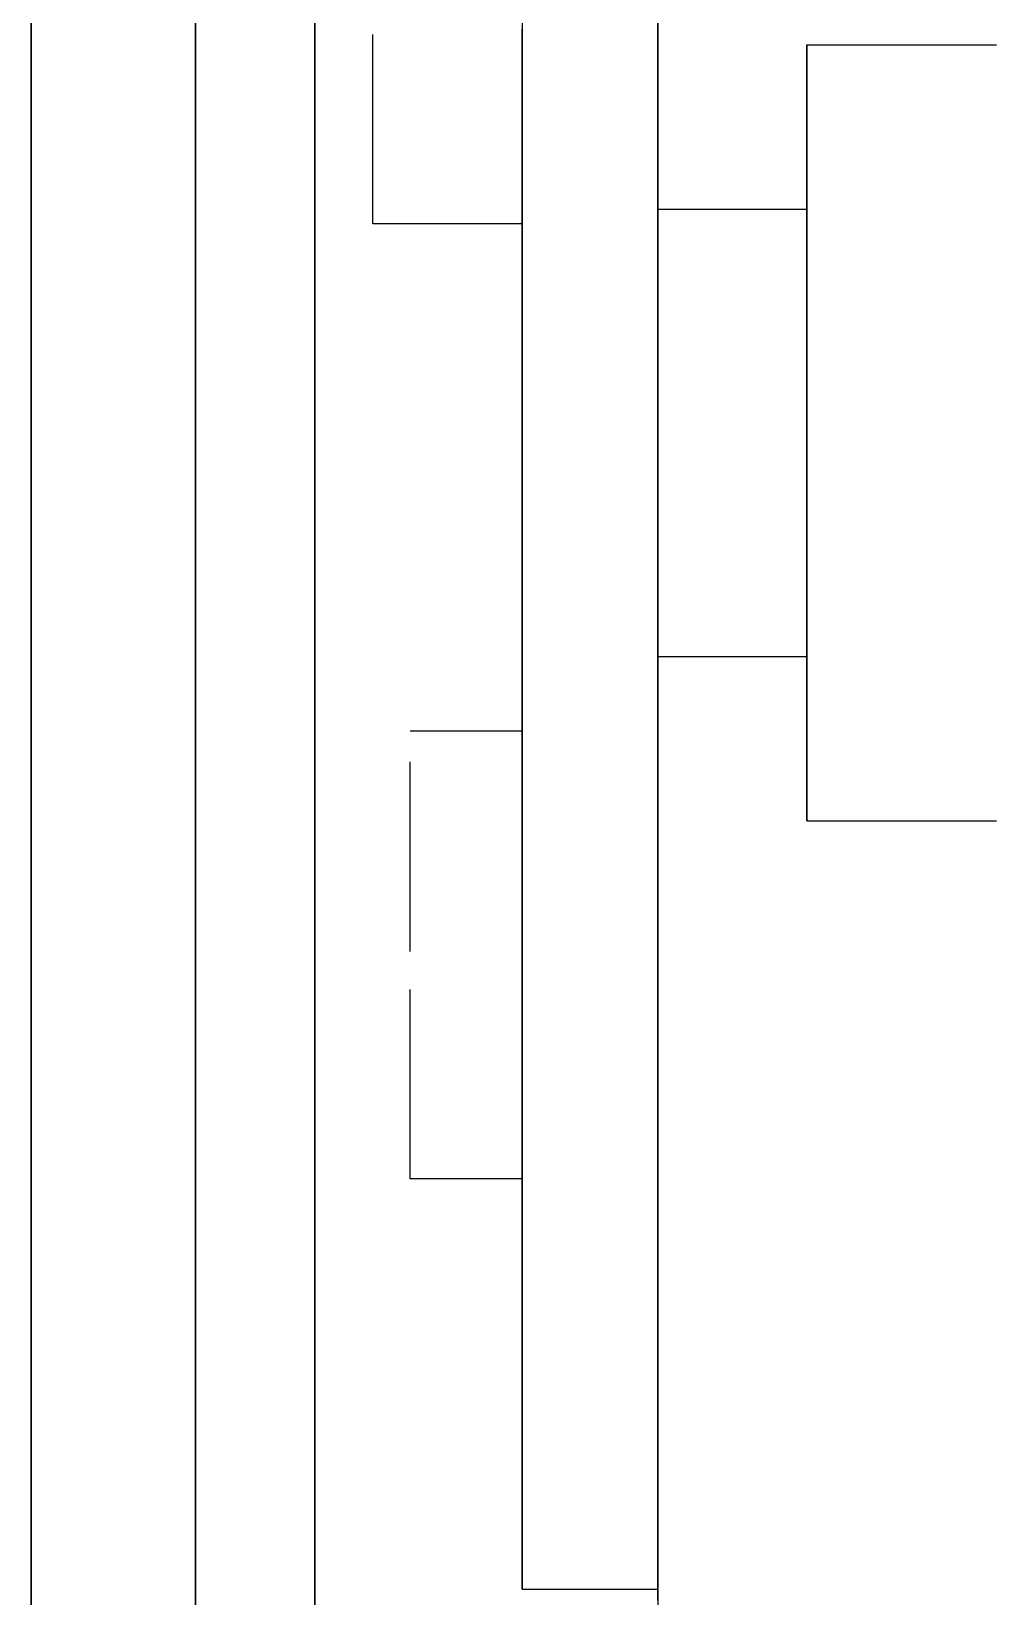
# Model space of a CAD drawing. Header units: millimetres. Extents: x -13 to 272, y -50 to 160.
# Drawn here: x 83.88 to 90.33, y 8.59 to 19.09 of the extents above; entities that cross this region are included whole.
import ezdxf

# ---------------------------------------------------------------- set-up
doc = ezdxf.new("R2010")
doc.units = ezdxf.units.MM
doc.linetypes.add('DASHED', pattern=[1.524, 1.27, -0.254])
doc.layers.add('HIDDEN', color=8, linetype='DASHED')
doc.layers.add('VISIBLE', color=7, linetype='CONTINUOUS')

msp = doc.modelspace()

# ---------------------------------------------------------------- linework, layer by layer
at = {"layer": 'HIDDEN'}
for points in [[(86.165, 17.795), (86.165, 21.395)], [(86.165, 17.795), (86.165, 21.395)], [(87.165, 17.795), (87.165, 21.395)], [(87.165, 17.795), (87.165, 21.395)], [(83.875, 19.40643), (83.875, 19.05214), (83.875, 18.69786), (83.875, 18.34357), (83.875, 17.98929), (83.875, 17.635), (83.875, 17.28071), (83.875, 16.92643), (83.875, 16.57214), (83.875, 16.21786), (83.875, 15.86357), (83.875, 15.50929), (83.875, 15.155), (83.875, 14.80071), (83.875, 14.44643), (83.875, 14.09214), (83.875, 13.73786), (83.875, 13.38357), (83.875, 13.02929), (83.875, 12.675), (83.875, 12.32071), (83.875, 11.96643), (83.875, 11.61214), (83.875, 11.25786), (83.875, 10.90357), (83.875, 10.54929), (83.875, 10.195), (83.875, 9.84071), (83.875, 9.48643), (83.875, 9.13214), (83.875, 8.77786), (83.875, 8.42357)], [(83.875, 19.27502), (83.875, 18.9899), (83.875, 18.70479), (83.875, 18.41968), (83.875, 18.13457), (83.875, 17.84946), (83.875, 17.56435), (83.875, 17.27924), (83.875, 16.99412), (83.875, 16.70901), (83.875, 16.4239), (83.875, 16.13879), (83.875, 15.85368), (83.875, 15.56857), (83.875, 15.28346), (83.875, 14.99834), (83.875, 14.71323), (83.875, 14.42812), (83.875, 14.14301), (83.875, 13.8579), (83.875, 13.57279), (83.875, 13.28768), (83.875, 13.00256), (83.875, 12.71745), (83.875, 12.43234), (83.875, 12.14723), (83.875, 11.86212), (83.875, 11.57701), (83.875, 11.29189), (83.875, 11.00678), (83.875, 10.72167), (83.875, 10.43656), (83.875, 10.15145), (83.875, 9.86634), (83.875, 9.58123), (83.875, 9.29611), (83.875, 9.011), (83.875, 8.72589), (83.875, 8.44078)], [(83.875, 8.44078), (83.875, 8.72589), (83.875, 9.011), (83.875, 9.29611), (83.875, 9.58123), (83.875, 9.86634), (83.875, 10.15145), (83.875, 10.43656), (83.875, 10.72167), (83.875, 11.00678), (83.875, 11.29189), (83.875, 11.57701), (83.875, 11.86212), (83.875, 12.14723), (83.875, 12.43234), (83.875, 12.71745), (83.875, 13.00256), (83.875, 13.28768), (83.875, 13.57279), (83.875, 13.8579), (83.875, 14.14301), (83.875, 14.42812), (83.875, 14.71323), (83.875, 14.99834), (83.875, 15.28346), (83.875, 15.56857), (83.875, 15.85368), (83.875, 16.13879), (83.875, 16.4239), (83.875, 16.70901), (83.875, 16.99412), (83.875, 17.27924), (83.875, 17.56435), (83.875, 17.84946), (83.875, 18.13457), (83.875, 18.41968), (83.875, 18.70479), (83.875, 18.9899), (83.875, 19.27502)], [(84.975, 19.28848), (84.975, 19.00063), (84.975, 18.71277), (84.975, 18.42492), (84.975, 18.13706), (84.975, 17.84921), (84.975, 17.56135), (84.975, 17.2735), (84.975, 16.98564), (84.975, 16.69779), (84.975, 16.40993), (84.975, 16.12208), (84.975, 15.83422), (84.975, 15.54636), (84.975, 15.25851), (84.975, 14.97065), (84.975, 14.6828), (84.975, 14.39494), (84.975, 14.10709), (84.975, 13.81923), (84.975, 13.53138), (84.975, 13.24352), (84.975, 12.95567), (84.975, 12.66781), (84.975, 12.37996), (84.975, 12.0921), (84.975, 11.80425), (84.975, 11.51639), (84.975, 11.22854), (84.975, 10.94068), (84.975, 10.65283), (84.975, 10.36497), (84.975, 10.07712), (84.975, 9.78926), (84.975, 9.50141), (84.975, 9.21355), (84.975, 8.9257), (84.975, 8.63784), (84.975, 8.34999)], [(84.975, 8.34999), (84.975, 8.63784), (84.975, 8.9257), (84.975, 9.21355), (84.975, 9.50141), (84.975, 9.78926), (84.975, 10.07712), (84.975, 10.36497), (84.975, 10.65283), (84.975, 10.94068), (84.975, 11.22854), (84.975, 11.51639), (84.975, 11.80425), (84.975, 12.0921), (84.975, 12.37996), (84.975, 12.66781), (84.975, 12.95567), (84.975, 13.24352), (84.975, 13.53138), (84.975, 13.81923), (84.975, 14.10709), (84.975, 14.39494), (84.975, 14.6828), (84.975, 14.97065), (84.975, 15.25851), (84.975, 15.54636), (84.975, 15.83422), (84.975, 16.12208), (84.975, 16.40993), (84.975, 16.69779), (84.975, 16.98564), (84.975, 17.2735), (84.975, 17.56135), (84.975, 17.84921), (84.975, 18.13706), (84.975, 18.42492), (84.975, 18.71277), (84.975, 19.00063), (84.975, 19.28848)], [(84.975, 19.27502), (84.975, 18.9899), (84.975, 18.70479), (84.975, 18.41968), (84.975, 18.13457), (84.975, 17.84946), (84.975, 17.56435), (84.975, 17.27924), (84.975, 16.99412), (84.975, 16.70901), (84.975, 16.4239), (84.975, 16.13879), (84.975, 15.85368), (84.975, 15.56857), (84.975, 15.28346), (84.975, 14.99834), (84.975, 14.71323), (84.975, 14.42812), (84.975, 14.14301), (84.975, 13.8579), (84.975, 13.57279), (84.975, 13.28768), (84.975, 13.00256), (84.975, 12.71745), (84.975, 12.43234), (84.975, 12.14723), (84.975, 11.86212), (84.975, 11.57701), (84.975, 11.29189), (84.975, 11.00678), (84.975, 10.72167), (84.975, 10.43656), (84.975, 10.15145), (84.975, 9.86634), (84.975, 9.58123), (84.975, 9.29611), (84.975, 9.011), (84.975, 8.72589), (84.975, 8.44078)], [(84.975, 8.44078), (84.975, 8.72589), (84.975, 9.011), (84.975, 9.29611), (84.975, 9.58123), (84.975, 9.86634), (84.975, 10.15145), (84.975, 10.43656), (84.975, 10.72167), (84.975, 11.00678), (84.975, 11.29189), (84.975, 11.57701), (84.975, 11.86212), (84.975, 12.14723), (84.975, 12.43234), (84.975, 12.71745), (84.975, 13.00256), (84.975, 13.28768), (84.975, 13.57279), (84.975, 13.8579), (84.975, 14.14301), (84.975, 14.42812), (84.975, 14.71323), (84.975, 14.99834), (84.975, 15.28346), (84.975, 15.56857), (84.975, 15.85368), (84.975, 16.13879), (84.975, 16.4239), (84.975, 16.70901), (84.975, 16.99412), (84.975, 17.27924), (84.975, 17.56435), (84.975, 17.84946), (84.975, 18.13457), (84.975, 18.41968), (84.975, 18.70479), (84.975, 18.9899), (84.975, 19.27502)], [(85.775, 19.29738), (85.775, 19.045), (85.775, 18.79262), (85.775, 18.54024), (85.775, 18.28786), (85.775, 18.03548), (85.775, 17.7831), (85.775, 17.53071), (85.775, 17.27833), (85.775, 17.02595), (85.775, 16.77357), (85.775, 16.52119), (85.775, 16.26881), (85.775, 16.01643), (85.775, 15.76405), (85.775, 15.51167), (85.775, 15.25929), (85.775, 15.0069), (85.775, 14.75452), (85.775, 14.50214), (85.775, 14.24976), (85.775, 13.99738), (85.775, 13.745), (85.775, 13.49262), (85.775, 13.24024), (85.775, 12.98786), (85.775, 12.73548), (85.775, 12.4831), (85.775, 12.23071), (85.775, 11.97833), (85.775, 11.72595), (85.775, 11.47357), (85.775, 11.22119), (85.775, 10.96881), (85.775, 10.71643), (85.775, 10.46405), (85.775, 10.21167), (85.775, 9.95929), (85.775, 9.7069), (85.775, 9.45452), (85.775, 9.20214), (85.775, 8.94976), (85.775, 8.69738), (85.775, 8.445)], [(85.775, 19.28848), (85.775, 19.00063), (85.775, 18.71277), (85.775, 18.42492), (85.775, 18.13706), (85.775, 17.84921), (85.775, 17.56135), (85.775, 17.2735), (85.775, 16.98564), (85.775, 16.69779), (85.775, 16.40993), (85.775, 16.12208), (85.775, 15.83422), (85.775, 15.54636), (85.775, 15.25851), (85.775, 14.97065), (85.775, 14.6828), (85.775, 14.39494), (85.775, 14.10709), (85.775, 13.81923), (85.775, 13.53138), (85.775, 13.24352), (85.775, 12.95567), (85.775, 12.66781), (85.775, 12.37996), (85.775, 12.0921), (85.775, 11.80425), (85.775, 11.51639), (85.775, 11.22854), (85.775, 10.94068), (85.775, 10.65283), (85.775, 10.36497), (85.775, 10.07712), (85.775, 9.78926), (85.775, 9.50141), (85.775, 9.21355), (85.775, 8.9257), (85.775, 8.63784), (85.775, 8.34999)], [(85.775, 8.34999), (85.775, 8.63784), (85.775, 8.9257), (85.775, 9.21355), (85.775, 9.50141), (85.775, 9.78926), (85.775, 10.07712), (85.775, 10.36497), (85.775, 10.65283), (85.775, 10.94068), (85.775, 11.22854), (85.775, 11.51639), (85.775, 11.80425), (85.775, 12.0921), (85.775, 12.37996), (85.775, 12.66781), (85.775, 12.95567), (85.775, 13.24352), (85.775, 13.53138), (85.775, 13.81923), (85.775, 14.10709), (85.775, 14.39494), (85.775, 14.6828), (85.775, 14.97065), (85.775, 15.25851), (85.775, 15.54636), (85.775, 15.83422), (85.775, 16.12208), (85.775, 16.40993), (85.775, 16.69779), (85.775, 16.98564), (85.775, 17.2735), (85.775, 17.56135), (85.775, 17.84921), (85.775, 18.13706), (85.775, 18.42492), (85.775, 18.71277), (85.775, 19.00063), (85.775, 19.28848)], [(87.165, 19.22437), (87.165, 18.97833), (87.165, 18.7323), (87.165, 18.48627), (87.165, 18.24024), (87.165, 17.99421), (87.165, 17.74817), (87.165, 17.50214), (87.165, 17.25611), (87.165, 17.01008), (87.165, 16.76405), (87.165, 16.51802), (87.165, 16.27198), (87.165, 16.02595), (87.165, 15.77992), (87.165, 15.53389), (87.165, 15.28786), (87.165, 15.04183), (87.165, 14.79579), (87.165, 14.54976), (87.165, 14.30373), (87.165, 14.0577), (87.165, 13.81167), (87.165, 13.56563), (87.165, 13.3196), (87.165, 13.07357), (87.165, 12.82754), (87.165, 12.58151), (87.165, 12.33548), (87.165, 12.08944), (87.165, 11.84341), (87.165, 11.59738), (87.165, 11.35135), (87.165, 11.10532), (87.165, 10.85929), (87.165, 10.61325), (87.165, 10.36722), (87.165, 10.12119), (87.165, 9.87516), (87.165, 9.62913), (87.165, 9.3831), (87.165, 9.13706), (87.165, 8.89103), (87.165, 8.645)], [(88.075, 19.29738), (88.075, 19.045), (88.075, 18.79262), (88.075, 18.54024), (88.075, 18.28786), (88.075, 18.03548), (88.075, 17.7831), (88.075, 17.53071), (88.075, 17.27833), (88.075, 17.02595), (88.075, 16.77357), (88.075, 16.52119), (88.075, 16.26881), (88.075, 16.01643), (88.075, 15.76405), (88.075, 15.51167), (88.075, 15.25929), (88.075, 15.0069), (88.075, 14.75452), (88.075, 14.50214), (88.075, 14.24976), (88.075, 13.99738), (88.075, 13.745), (88.075, 13.49262), (88.075, 13.24024), (88.075, 12.98786), (88.075, 12.73548), (88.075, 12.4831), (88.075, 12.23071), (88.075, 11.97833), (88.075, 11.72595), (88.075, 11.47357), (88.075, 11.22119), (88.075, 10.96881), (88.075, 10.71643), (88.075, 10.46405), (88.075, 10.21167), (88.075, 9.95929), (88.075, 9.7069), (88.075, 9.45452), (88.075, 9.20214), (88.075, 8.94976), (88.075, 8.69738), (88.075, 8.445)], [(88.075, 19.22437), (88.075, 18.97833), (88.075, 18.7323), (88.075, 18.48627), (88.075, 18.24024), (88.075, 17.99421), (88.075, 17.74817), (88.075, 17.50214), (88.075, 17.25611), (88.075, 17.01008), (88.075, 16.76405), (88.075, 16.51802), (88.075, 16.27198), (88.075, 16.02595), (88.075, 15.77992), (88.075, 15.53389), (88.075, 15.28786), (88.075, 15.04183), (88.075, 14.79579), (88.075, 14.54976), (88.075, 14.30373), (88.075, 14.0577), (88.075, 13.81167), (88.075, 13.56563), (88.075, 13.3196), (88.075, 13.07357), (88.075, 12.82754), (88.075, 12.58151), (88.075, 12.33548), (88.075, 12.08944), (88.075, 11.84341), (88.075, 11.59738), (88.075, 11.35135), (88.075, 11.10532), (88.075, 10.85929), (88.075, 10.61325), (88.075, 10.36722), (88.075, 10.12119), (88.075, 9.87516), (88.075, 9.62913), (88.075, 9.3831), (88.075, 9.13706), (88.075, 8.89103), (88.075, 8.645)], [(83.875, 16.395), (83.875, 16.55627), (83.875, 16.71754), (83.875, 16.87881), (83.875, 17.04008), (83.875, 17.20135), (83.875, 17.36262), (83.875, 17.52389), (83.875, 17.68516), (83.875, 17.84643), (83.875, 18.0077), (83.875, 18.16897), (83.875, 18.33024), (83.875, 18.49151), (83.875, 18.65278), (83.875, 18.81405), (83.875, 18.97532), (83.875, 19.13659)], [(83.875, 19.13659), (83.875, 18.81405), (83.875, 18.49151), (83.875, 18.16897), (83.875, 17.84643), (83.875, 17.52389), (83.875, 17.20135), (83.875, 16.87881), (83.875, 16.55627), (83.875, 16.23373), (83.875, 15.91119), (83.875, 15.58865), (83.875, 15.26611), (83.875, 14.94357), (83.875, 14.62103), (83.875, 14.29849), (83.875, 13.97595), (83.875, 13.65341), (83.875, 13.33087), (83.875, 13.00833), (83.875, 12.68579), (83.875, 12.36325), (83.875, 12.04071), (83.875, 11.71817), (83.875, 11.39563), (83.875, 11.0731), (83.875, 10.75056), (83.875, 10.42802), (83.875, 10.10548), (83.875, 9.78294), (83.875, 9.4604), (83.875, 9.13786), (83.875, 8.81532), (83.875, 8.49278)], [(85.775, 16.395), (85.775, 16.52119), (85.775, 16.64738), (85.775, 16.77357), (85.775, 16.89976), (85.775, 17.02595), (85.775, 17.15214), (85.775, 17.27833), (85.775, 17.40452), (85.775, 17.53071), (85.775, 17.6569), (85.775, 17.7831), (85.775, 17.90929), (85.775, 18.03548), (85.775, 18.16167), (85.775, 18.28786), (85.775, 18.41405), (85.775, 18.54024), (85.775, 18.66643), (85.775, 18.79262), (85.775, 18.91881), (85.775, 19.045), (85.775, 19.17119)], [(85.775, 16.395), (85.775, 16.55627), (85.775, 16.71754), (85.775, 16.87881), (85.775, 17.04008), (85.775, 17.20135), (85.775, 17.36262), (85.775, 17.52389), (85.775, 17.68516), (85.775, 17.84643), (85.775, 18.0077), (85.775, 18.16897), (85.775, 18.33024), (85.775, 18.49151), (85.775, 18.65278), (85.775, 18.81405), (85.775, 18.97532), (85.775, 19.13659)], [(85.775, 19.13659), (85.775, 18.81405), (85.775, 18.49151), (85.775, 18.16897), (85.775, 17.84643), (85.775, 17.52389), (85.775, 17.20135), (85.775, 16.87881), (85.775, 16.55627), (85.775, 16.23373), (85.775, 15.91119), (85.775, 15.58865), (85.775, 15.26611), (85.775, 14.94357), (85.775, 14.62103), (85.775, 14.29849), (85.775, 13.97595), (85.775, 13.65341), (85.775, 13.33087), (85.775, 13.00833), (85.775, 12.68579), (85.775, 12.36325), (85.775, 12.04071), (85.775, 11.71817), (85.775, 11.39563), (85.775, 11.0731), (85.775, 10.75056), (85.775, 10.42802), (85.775, 10.10548), (85.775, 9.78294), (85.775, 9.4604), (85.775, 9.13786), (85.775, 8.81532), (85.775, 8.49278)], [(87.165, 16.395), (87.165, 16.51802), (87.165, 16.64103), (87.165, 16.76405), (87.165, 16.88706), (87.165, 17.01008), (87.165, 17.1331), (87.165, 17.25611), (87.165, 17.37913), (87.165, 17.50214), (87.165, 17.62516), (87.165, 17.74817), (87.165, 17.87119), (87.165, 17.99421), (87.165, 18.11722), (87.165, 18.24024), (87.165, 18.36325), (87.165, 18.48627), (87.165, 18.60929), (87.165, 18.7323), (87.165, 18.85532), (87.165, 18.97833), (87.165, 19.10135)], [(88.075, 16.395), (88.075, 16.52119), (88.075, 16.64738), (88.075, 16.77357), (88.075, 16.89976), (88.075, 17.02595), (88.075, 17.15214), (88.075, 17.27833), (88.075, 17.40452), (88.075, 17.53071), (88.075, 17.6569), (88.075, 17.7831), (88.075, 17.90929), (88.075, 18.03548), (88.075, 18.16167), (88.075, 18.28786), (88.075, 18.41405), (88.075, 18.54024), (88.075, 18.66643), (88.075, 18.79262), (88.075, 18.91881), (88.075, 19.045), (88.075, 19.17119)], [(88.075, 16.395), (88.075, 16.51802), (88.075, 16.64103), (88.075, 16.76405), (88.075, 16.88706), (88.075, 17.01008), (88.075, 17.1331), (88.075, 17.25611), (88.075, 17.37913), (88.075, 17.50214), (88.075, 17.62516), (88.075, 17.74817), (88.075, 17.87119), (88.075, 17.99421), (88.075, 18.11722), (88.075, 18.24024), (88.075, 18.36325), (88.075, 18.48627), (88.075, 18.60929), (88.075, 18.7323), (88.075, 18.85532), (88.075, 18.97833), (88.075, 19.10135)], [(89.075, 16.395), (89.075, 16.43627), (89.075, 16.47754), (89.075, 16.51881), (89.075, 16.56008), (89.075, 16.60135), (89.075, 16.64262), (89.075, 16.68389), (89.075, 16.72516), (89.075, 16.76643), (89.075, 16.8077), (89.075, 16.84897), (89.075, 16.89024), (89.075, 16.93151), (89.075, 16.97278), (89.075, 17.01405), (89.075, 17.05532), (89.075, 17.09659), (89.075, 17.13786), (89.075, 17.17913), (89.075, 17.2204), (89.075, 17.26167), (89.075, 17.30294), (89.075, 17.34421), (89.075, 17.38548), (89.075, 17.42675), (89.075, 17.46802), (89.075, 17.50929), (89.075, 17.55056), (89.075, 17.59183), (89.075, 17.6331), (89.075, 17.67437), (89.075, 17.71563), (89.075, 17.7569), (89.075, 17.79817), (89.075, 17.83944), (89.075, 17.88071), (89.075, 17.92198), (89.075, 17.96325), (89.075, 18.00452), (89.075, 18.04579), (89.075, 18.08706), (89.075, 18.12833), (89.075, 18.1696), (89.075, 18.21087), (89.075, 18.25214), (89.075, 18.29341), (89.075, 18.33468), (89.075, 18.37595), (89.075, 18.41722), (89.075, 18.45849), (89.075, 18.49976), (89.075, 18.54103), (89.075, 18.5823), (89.075, 18.62357), (89.075, 18.66484), (89.075, 18.70611), (89.075, 18.74738), (89.075, 18.78865), (89.075, 18.82992), (89.075, 18.87119), (89.075, 18.91246), (89.075, 18.95373), (89.075, 18.995)], [(89.075, 18.995), (89.075, 18.91246), (89.075, 18.82992), (89.075, 18.74738), (89.075, 18.66484), (89.075, 18.5823), (89.075, 18.49976), (89.075, 18.41722), (89.075, 18.33468), (89.075, 18.25214), (89.075, 18.1696), (89.075, 18.08706), (89.075, 18.00452), (89.075, 17.92198), (89.075, 17.83944), (89.075, 17.7569), (89.075, 17.67437), (89.075, 17.59183), (89.075, 17.50929), (89.075, 17.42675), (89.075, 17.34421), (89.075, 17.26167), (89.075, 17.17913), (89.075, 17.09659), (89.075, 17.01405), (89.075, 16.93151), (89.075, 16.84897), (89.075, 16.76643), (89.075, 16.68389), (89.075, 16.60135), (89.075, 16.51881), (89.075, 16.43627), (89.075, 16.35373), (89.075, 16.27119), (89.075, 16.18865), (89.075, 16.10611), (89.075, 16.02357), (89.075, 15.94103), (89.075, 15.85849), (89.075, 15.77595), (89.075, 15.69341), (89.075, 15.61087), (89.075, 15.52833), (89.075, 15.44579), (89.075, 15.36325), (89.075, 15.28071), (89.075, 15.19817), (89.075, 15.11563), (89.075, 15.0331), (89.075, 14.95056), (89.075, 14.86802), (89.075, 14.78548), (89.075, 14.70294), (89.075, 14.6204), (89.075, 14.53786), (89.075, 14.45532), (89.075, 14.37278), (89.075, 14.29024), (89.075, 14.2077), (89.075, 14.12516), (89.075, 14.04262), (89.075, 13.96008), (89.075, 13.87754), (89.075, 13.795)], [(89.075, 18.995), (95.075, 18.995)], [(88.075, 16.395), (88.075, 16.41881), (88.075, 16.44262), (88.075, 16.46643), (88.075, 16.49024), (88.075, 16.51405), (88.075, 16.53786), (88.075, 16.56167), (88.075, 16.58548), (88.075, 16.60929), (88.075, 16.6331), (88.075, 16.6569), (88.075, 16.68071), (88.075, 16.70452), (88.075, 16.72833), (88.075, 16.75214), (88.075, 16.77595), (88.075, 16.79976), (88.075, 16.82357), (88.075, 16.84738), (88.075, 16.87119), (88.075, 16.895), (88.075, 16.91881), (88.075, 16.94262), (88.075, 16.96643), (88.075, 16.99024), (88.075, 17.01405), (88.075, 17.03786), (88.075, 17.06167), (88.075, 17.08548), (88.075, 17.10929), (88.075, 17.1331), (88.075, 17.1569), (88.075, 17.18071), (88.075, 17.20452), (88.075, 17.22833), (88.075, 17.25214), (88.075, 17.27595), (88.075, 17.29976), (88.075, 17.32357), (88.075, 17.34738), (88.075, 17.37119), (88.075, 17.395), (88.075, 17.41881), (88.075, 17.44262), (88.075, 17.46643), (88.075, 17.49024), (88.075, 17.51405), (88.075, 17.53786), (88.075, 17.56167), (88.075, 17.58548), (88.075, 17.60929), (88.075, 17.6331), (88.075, 17.6569), (88.075, 17.68071), (88.075, 17.70452), (88.075, 17.72833), (88.075, 17.75214), (88.075, 17.77595), (88.075, 17.79976), (88.075, 17.82357), (88.075, 17.84738), (88.075, 17.87119), (88.075, 17.895)], [(88.075, 17.895), (88.075, 17.84738), (88.075, 17.79976), (88.075, 17.75214), (88.075, 17.70452), (88.075, 17.6569), (88.075, 17.60929), (88.075, 17.56167), (88.075, 17.51405), (88.075, 17.46643), (88.075, 17.41881), (88.075, 17.37119), (88.075, 17.32357), (88.075, 17.27595), (88.075, 17.22833), (88.075, 17.18071), (88.075, 17.1331), (88.075, 17.08548), (88.075, 17.03786), (88.075, 16.99024), (88.075, 16.94262), (88.075, 16.895), (88.075, 16.84738), (88.075, 16.79976), (88.075, 16.75214), (88.075, 16.70452), (88.075, 16.6569), (88.075, 16.60929), (88.075, 16.56167), (88.075, 16.51405), (88.075, 16.46643), (88.075, 16.41881), (88.075, 16.37119), (88.075, 16.32357), (88.075, 16.27595), (88.075, 16.22833), (88.075, 16.18071), (88.075, 16.1331), (88.075, 16.08548), (88.075, 16.03786), (88.075, 15.99024), (88.075, 15.94262), (88.075, 15.895), (88.075, 15.84738), (88.075, 15.79976), (88.075, 15.75214), (88.075, 15.70452), (88.075, 15.6569), (88.075, 15.60929), (88.075, 15.56167), (88.075, 15.51405), (88.075, 15.46643), (88.075, 15.41881), (88.075, 15.37119), (88.075, 15.32357), (88.075, 15.27595), (88.075, 15.22833), (88.075, 15.18071), (88.075, 15.1331), (88.075, 15.08548), (88.075, 15.03786), (88.075, 14.99024), (88.075, 14.94262), (88.075, 14.895)], [(88.075, 17.895), (89.075, 17.895)], [(89.075, 16.395), (89.075, 16.41881), (89.075, 16.44262), (89.075, 16.46643), (89.075, 16.49024), (89.075, 16.51405), (89.075, 16.53786), (89.075, 16.56167), (89.075, 16.58548), (89.075, 16.60929), (89.075, 16.6331), (89.075, 16.6569), (89.075, 16.68071), (89.075, 16.70452), (89.075, 16.72833), (89.075, 16.75214), (89.075, 16.77595), (89.075, 16.79976), (89.075, 16.82357), (89.075, 16.84738), (89.075, 16.87119), (89.075, 16.895), (89.075, 16.91881), (89.075, 16.94262), (89.075, 16.96643), (89.075, 16.99024), (89.075, 17.01405), (89.075, 17.03786), (89.075, 17.06167), (89.075, 17.08548), (89.075, 17.10929), (89.075, 17.1331), (89.075, 17.1569), (89.075, 17.18071), (89.075, 17.20452), (89.075, 17.22833), (89.075, 17.25214), (89.075, 17.27595), (89.075, 17.29976), (89.075, 17.32357), (89.075, 17.34738), (89.075, 17.37119), (89.075, 17.395), (89.075, 17.41881), (89.075, 17.44262), (89.075, 17.46643), (89.075, 17.49024), (89.075, 17.51405), (89.075, 17.53786), (89.075, 17.56167), (89.075, 17.58548), (89.075, 17.60929), (89.075, 17.6331), (89.075, 17.6569), (89.075, 17.68071), (89.075, 17.70452), (89.075, 17.72833), (89.075, 17.75214), (89.075, 17.77595), (89.075, 17.79976), (89.075, 17.82357), (89.075, 17.84738), (89.075, 17.87119), (89.075, 17.895)], [(89.075, 17.895), (89.075, 17.84738), (89.075, 17.79976), (89.075, 17.75214), (89.075, 17.70452), (89.075, 17.6569), (89.075, 17.60929), (89.075, 17.56167), (89.075, 17.51405), (89.075, 17.46643), (89.075, 17.41881), (89.075, 17.37119), (89.075, 17.32357), (89.075, 17.27595), (89.075, 17.22833), (89.075, 17.18071), (89.075, 17.1331), (89.075, 17.08548), (89.075, 17.03786), (89.075, 16.99024), (89.075, 16.94262), (89.075, 16.895), (89.075, 16.84738), (89.075, 16.79976), (89.075, 16.75214), (89.075, 16.70452), (89.075, 16.6569), (89.075, 16.60929), (89.075, 16.56167), (89.075, 16.51405), (89.075, 16.46643), (89.075, 16.41881), (89.075, 16.37119), (89.075, 16.32357), (89.075, 16.27595), (89.075, 16.22833), (89.075, 16.18071), (89.075, 16.1331), (89.075, 16.08548), (89.075, 16.03786), (89.075, 15.99024), (89.075, 15.94262), (89.075, 15.895), (89.075, 15.84738), (89.075, 15.79976), (89.075, 15.75214), (89.075, 15.70452), (89.075, 15.6569), (89.075, 15.60929), (89.075, 15.56167), (89.075, 15.51405), (89.075, 15.46643), (89.075, 15.41881), (89.075, 15.37119), (89.075, 15.32357), (89.075, 15.27595), (89.075, 15.22833), (89.075, 15.18071), (89.075, 15.1331), (89.075, 15.08548), (89.075, 15.03786), (89.075, 14.99024), (89.075, 14.94262), (89.075, 14.895)], [(87.165, 17.795), (86.165, 17.795)], [(87.165, 17.795), (86.165, 17.795)], [(83.875, 8.49278), (83.875, 8.65405), (83.875, 8.81532), (83.875, 8.97659), (83.875, 9.13786), (83.875, 9.29913), (83.875, 9.4604), (83.875, 9.62167), (83.875, 9.78294), (83.875, 9.94421), (83.875, 10.10548), (83.875, 10.26675), (83.875, 10.42802), (83.875, 10.58929), (83.875, 10.75056), (83.875, 10.91183), (83.875, 11.0731), (83.875, 11.23437), (83.875, 11.39563), (83.875, 11.5569), (83.875, 11.71817), (83.875, 11.87944), (83.875, 12.04071), (83.875, 12.20198), (83.875, 12.36325), (83.875, 12.52452), (83.875, 12.68579), (83.875, 12.84706), (83.875, 13.00833), (83.875, 13.1696), (83.875, 13.33087), (83.875, 13.49214), (83.875, 13.65341), (83.875, 13.81468), (83.875, 13.97595), (83.875, 14.13722), (83.875, 14.29849), (83.875, 14.45976), (83.875, 14.62103), (83.875, 14.7823), (83.875, 14.94357), (83.875, 15.10484), (83.875, 15.26611), (83.875, 15.42738), (83.875, 15.58865), (83.875, 15.74992), (83.875, 15.91119), (83.875, 16.07246), (83.875, 16.23373), (83.875, 16.395)], [(85.775, 8.49278), (85.775, 8.65405), (85.775, 8.81532), (85.775, 8.97659), (85.775, 9.13786), (85.775, 9.29913), (85.775, 9.4604), (85.775, 9.62167), (85.775, 9.78294), (85.775, 9.94421), (85.775, 10.10548), (85.775, 10.26675), (85.775, 10.42802), (85.775, 10.58929), (85.775, 10.75056), (85.775, 10.91183), (85.775, 11.0731), (85.775, 11.23437), (85.775, 11.39563), (85.775, 11.5569), (85.775, 11.71817), (85.775, 11.87944), (85.775, 12.04071), (85.775, 12.20198), (85.775, 12.36325), (85.775, 12.52452), (85.775, 12.68579), (85.775, 12.84706), (85.775, 13.00833), (85.775, 13.1696), (85.775, 13.33087), (85.775, 13.49214), (85.775, 13.65341), (85.775, 13.81468), (85.775, 13.97595), (85.775, 14.13722), (85.775, 14.29849), (85.775, 14.45976), (85.775, 14.62103), (85.775, 14.7823), (85.775, 14.94357), (85.775, 15.10484), (85.775, 15.26611), (85.775, 15.42738), (85.775, 15.58865), (85.775, 15.74992), (85.775, 15.91119), (85.775, 16.07246), (85.775, 16.23373), (85.775, 16.395)], [(85.775, 8.57119), (85.775, 8.69738), (85.775, 8.82357), (85.775, 8.94976), (85.775, 9.07595), (85.775, 9.20214), (85.775, 9.32833), (85.775, 9.45452), (85.775, 9.58071), (85.775, 9.7069), (85.775, 9.8331), (85.775, 9.95929), (85.775, 10.08548), (85.775, 10.21167), (85.775, 10.33786), (85.775, 10.46405), (85.775, 10.59024), (85.775, 10.71643), (85.775, 10.84262), (85.775, 10.96881), (85.775, 11.095), (85.775, 11.22119), (85.775, 11.34738), (85.775, 11.47357), (85.775, 11.59976), (85.775, 11.72595), (85.775, 11.85214), (85.775, 11.97833), (85.775, 12.10452), (85.775, 12.23071), (85.775, 12.3569), (85.775, 12.4831), (85.775, 12.60929), (85.775, 12.73548), (85.775, 12.86167), (85.775, 12.98786), (85.775, 13.11405), (85.775, 13.24024), (85.775, 13.36643), (85.775, 13.49262), (85.775, 13.61881), (85.775, 13.745), (85.775, 13.87119), (85.775, 13.99738), (85.775, 14.12357), (85.775, 14.24976), (85.775, 14.37595), (85.775, 14.50214), (85.775, 14.62833), (85.775, 14.75452), (85.775, 14.88071), (85.775, 15.0069), (85.775, 15.1331), (85.775, 15.25929), (85.775, 15.38548), (85.775, 15.51167), (85.775, 15.63786), (85.775, 15.76405), (85.775, 15.89024), (85.775, 16.01643), (85.775, 16.14262), (85.775, 16.26881), (85.775, 16.395)], [(87.165, 8.645), (87.165, 8.76802), (87.165, 8.89103), (87.165, 9.01405), (87.165, 9.13706), (87.165, 9.26008), (87.165, 9.3831), (87.165, 9.50611), (87.165, 9.62913), (87.165, 9.75214), (87.165, 9.87516), (87.165, 9.99817), (87.165, 10.12119), (87.165, 10.24421), (87.165, 10.36722), (87.165, 10.49024), (87.165, 10.61325), (87.165, 10.73627), (87.165, 10.85929), (87.165, 10.9823), (87.165, 11.10532), (87.165, 11.22833), (87.165, 11.35135), (87.165, 11.47437), (87.165, 11.59738), (87.165, 11.7204), (87.165, 11.84341), (87.165, 11.96643), (87.165, 12.08944), (87.165, 12.21246), (87.165, 12.33548), (87.165, 12.45849), (87.165, 12.58151), (87.165, 12.70452), (87.165, 12.82754), (87.165, 12.95056), (87.165, 13.07357), (87.165, 13.19659), (87.165, 13.3196), (87.165, 13.44262), (87.165, 13.56563), (87.165, 13.68865), (87.165, 13.81167), (87.165, 13.93468), (87.165, 14.0577), (87.165, 14.18071), (87.165, 14.30373), (87.165, 14.42675), (87.165, 14.54976), (87.165, 14.67278), (87.165, 14.79579), (87.165, 14.91881), (87.165, 15.04183), (87.165, 15.16484), (87.165, 15.28786), (87.165, 15.41087), (87.165, 15.53389), (87.165, 15.6569), (87.165, 15.77992), (87.165, 15.90294), (87.165, 16.02595), (87.165, 16.14897), (87.165, 16.27198), (87.165, 16.395)], [(88.075, 8.57119), (88.075, 8.69738), (88.075, 8.82357), (88.075, 8.94976), (88.075, 9.07595), (88.075, 9.20214), (88.075, 9.32833), (88.075, 9.45452), (88.075, 9.58071), (88.075, 9.7069), (88.075, 9.8331), (88.075, 9.95929), (88.075, 10.08548), (88.075, 10.21167), (88.075, 10.33786), (88.075, 10.46405), (88.075, 10.59024), (88.075, 10.71643), (88.075, 10.84262), (88.075, 10.96881), (88.075, 11.095), (88.075, 11.22119), (88.075, 11.34738), (88.075, 11.47357), (88.075, 11.59976), (88.075, 11.72595), (88.075, 11.85214), (88.075, 11.97833), (88.075, 12.10452), (88.075, 12.23071), (88.075, 12.3569), (88.075, 12.4831), (88.075, 12.60929), (88.075, 12.73548), (88.075, 12.86167), (88.075, 12.98786), (88.075, 13.11405), (88.075, 13.24024), (88.075, 13.36643), (88.075, 13.49262), (88.075, 13.61881), (88.075, 13.745), (88.075, 13.87119), (88.075, 13.99738), (88.075, 14.12357), (88.075, 14.24976), (88.075, 14.37595), (88.075, 14.50214), (88.075, 14.62833), (88.075, 14.75452), (88.075, 14.88071), (88.075, 15.0069), (88.075, 15.1331), (88.075, 15.25929), (88.075, 15.38548), (88.075, 15.51167), (88.075, 15.63786), (88.075, 15.76405), (88.075, 15.89024), (88.075, 16.01643), (88.075, 16.14262), (88.075, 16.26881), (88.075, 16.395)], [(88.075, 14.895), (88.075, 14.91881), (88.075, 14.94262), (88.075, 14.96643), (88.075, 14.99024), (88.075, 15.01405), (88.075, 15.03786), (88.075, 15.06167), (88.075, 15.08548), (88.075, 15.10929), (88.075, 15.1331), (88.075, 15.1569), (88.075, 15.18071), (88.075, 15.20452), (88.075, 15.22833), (88.075, 15.25214), (88.075, 15.27595), (88.075, 15.29976), (88.075, 15.32357), (88.075, 15.34738), (88.075, 15.37119), (88.075, 15.395), (88.075, 15.41881), (88.075, 15.44262), (88.075, 15.46643), (88.075, 15.49024), (88.075, 15.51405), (88.075, 15.53786), (88.075, 15.56167), (88.075, 15.58548), (88.075, 15.60929), (88.075, 15.6331), (88.075, 15.6569), (88.075, 15.68071), (88.075, 15.70452), (88.075, 15.72833), (88.075, 15.75214), (88.075, 15.77595), (88.075, 15.79976), (88.075, 15.82357), (88.075, 15.84738), (88.075, 15.87119), (88.075, 15.895), (88.075, 15.91881), (88.075, 15.94262), (88.075, 15.96643), (88.075, 15.99024), (88.075, 16.01405), (88.075, 16.03786), (88.075, 16.06167), (88.075, 16.08548), (88.075, 16.10929), (88.075, 16.1331), (88.075, 16.1569), (88.075, 16.18071), (88.075, 16.20452), (88.075, 16.22833), (88.075, 16.25214), (88.075, 16.27595), (88.075, 16.29976), (88.075, 16.32357), (88.075, 16.34738), (88.075, 16.37119), (88.075, 16.395)], [(88.075, 8.645), (88.075, 8.76802), (88.075, 8.89103), (88.075, 9.01405), (88.075, 9.13706), (88.075, 9.26008), (88.075, 9.3831), (88.075, 9.50611), (88.075, 9.62913), (88.075, 9.75214), (88.075, 9.87516), (88.075, 9.99817), (88.075, 10.12119), (88.075, 10.24421), (88.075, 10.36722), (88.075, 10.49024), (88.075, 10.61325), (88.075, 10.73627), (88.075, 10.85929), (88.075, 10.9823), (88.075, 11.10532), (88.075, 11.22833), (88.075, 11.35135), (88.075, 11.47437), (88.075, 11.59738), (88.075, 11.7204), (88.075, 11.84341), (88.075, 11.96643), (88.075, 12.08944), (88.075, 12.21246), (88.075, 12.33548), (88.075, 12.45849), (88.075, 12.58151), (88.075, 12.70452), (88.075, 12.82754), (88.075, 12.95056), (88.075, 13.07357), (88.075, 13.19659), (88.075, 13.3196), (88.075, 13.44262), (88.075, 13.56563), (88.075, 13.68865), (88.075, 13.81167), (88.075, 13.93468), (88.075, 14.0577), (88.075, 14.18071), (88.075, 14.30373), (88.075, 14.42675), (88.075, 14.54976), (88.075, 14.67278), (88.075, 14.79579), (88.075, 14.91881), (88.075, 15.04183), (88.075, 15.16484), (88.075, 15.28786), (88.075, 15.41087), (88.075, 15.53389), (88.075, 15.6569), (88.075, 15.77992), (88.075, 15.90294), (88.075, 16.02595), (88.075, 16.14897), (88.075, 16.27198), (88.075, 16.395)], [(89.075, 14.895), (89.075, 14.91881), (89.075, 14.94262), (89.075, 14.96643), (89.075, 14.99024), (89.075, 15.01405), (89.075, 15.03786), (89.075, 15.06167), (89.075, 15.08548), (89.075, 15.10929), (89.075, 15.1331), (89.075, 15.1569), (89.075, 15.18071), (89.075, 15.20452), (89.075, 15.22833), (89.075, 15.25214), (89.075, 15.27595), (89.075, 15.29976), (89.075, 15.32357), (89.075, 15.34738), (89.075, 15.37119), (89.075, 15.395), (89.075, 15.41881), (89.075, 15.44262), (89.075, 15.46643), (89.075, 15.49024), (89.075, 15.51405), (89.075, 15.53786), (89.075, 15.56167), (89.075, 15.58548), (89.075, 15.60929), (89.075, 15.6331), (89.075, 15.6569), (89.075, 15.68071), (89.075, 15.70452), (89.075, 15.72833), (89.075, 15.75214), (89.075, 15.77595), (89.075, 15.79976), (89.075, 15.82357), (89.075, 15.84738), (89.075, 15.87119), (89.075, 15.895), (89.075, 15.91881), (89.075, 15.94262), (89.075, 15.96643), (89.075, 15.99024), (89.075, 16.01405), (89.075, 16.03786), (89.075, 16.06167), (89.075, 16.08548), (89.075, 16.10929), (89.075, 16.1331), (89.075, 16.1569), (89.075, 16.18071), (89.075, 16.20452), (89.075, 16.22833), (89.075, 16.25214), (89.075, 16.27595), (89.075, 16.29976), (89.075, 16.32357), (89.075, 16.34738), (89.075, 16.37119), (89.075, 16.395)], [(89.075, 13.795), (89.075, 13.83627), (89.075, 13.87754), (89.075, 13.91881), (89.075, 13.96008), (89.075, 14.00135), (89.075, 14.04262), (89.075, 14.08389), (89.075, 14.12516), (89.075, 14.16643), (89.075, 14.2077), (89.075, 14.24897), (89.075, 14.29024), (89.075, 14.33151), (89.075, 14.37278), (89.075, 14.41405), (89.075, 14.45532), (89.075, 14.49659), (89.075, 14.53786), (89.075, 14.57913), (89.075, 14.6204), (89.075, 14.66167), (89.075, 14.70294), (89.075, 14.74421), (89.075, 14.78548), (89.075, 14.82675), (89.075, 14.86802), (89.075, 14.90929), (89.075, 14.95056), (89.075, 14.99183), (89.075, 15.0331), (89.075, 15.07437), (89.075, 15.11563), (89.075, 15.1569), (89.075, 15.19817), (89.075, 15.23944), (89.075, 15.28071), (89.075, 15.32198), (89.075, 15.36325), (89.075, 15.40452), (89.075, 15.44579), (89.075, 15.48706), (89.075, 15.52833), (89.075, 15.5696), (89.075, 15.61087), (89.075, 15.65214), (89.075, 15.69341), (89.075, 15.73468), (89.075, 15.77595), (89.075, 15.81722), (89.075, 15.85849), (89.075, 15.89976), (89.075, 15.94103), (89.075, 15.9823), (89.075, 16.02357), (89.075, 16.06484), (89.075, 16.10611), (89.075, 16.14738), (89.075, 16.18865), (89.075, 16.22992), (89.075, 16.27119), (89.075, 16.31246), (89.075, 16.35373), (89.075, 16.395)], [(88.075, 14.895), (89.075, 14.895)], [(86.415, 11.395), (86.415, 14.395)], [(87.165, 14.395), (86.415, 14.395)], [(86.415, 11.395), (86.415, 14.395)], [(87.165, 14.395), (86.415, 14.395)], [(87.165, 11.395), (87.165, 14.395)], [(87.165, 11.395), (87.165, 14.395)], [(89.075, 13.795), (95.075, 13.795)], [(87.165, 11.395), (86.415, 11.395)], [(87.165, 11.395), (86.415, 11.395)], [(87.165, 8.645), (88.075, 8.645)]]:
    msp.add_lwpolyline(points, dxfattribs=at)
at = {"layer": 'VISIBLE'}
for points in [[(83.875, 16.395), (83.875, 16.57214), (83.875, 16.74929), (83.875, 16.92643), (83.875, 17.10357), (83.875, 17.28071), (83.875, 17.45786), (83.875, 17.635), (83.875, 17.81214), (83.875, 17.98929), (83.875, 18.16643), (83.875, 18.34357), (83.875, 18.52071), (83.875, 18.69786), (83.875, 18.875), (83.875, 19.05214), (83.875, 19.22929)], [(83.875, 8.42357), (83.875, 8.60071), (83.875, 8.77786), (83.875, 8.955), (83.875, 9.13214), (83.875, 9.30929), (83.875, 9.48643), (83.875, 9.66357), (83.875, 9.84071), (83.875, 10.01786), (83.875, 10.195), (83.875, 10.37214), (83.875, 10.54929), (83.875, 10.72643), (83.875, 10.90357), (83.875, 11.08071), (83.875, 11.25786), (83.875, 11.435), (83.875, 11.61214), (83.875, 11.78929), (83.875, 11.96643), (83.875, 12.14357), (83.875, 12.32071), (83.875, 12.49786), (83.875, 12.675), (83.875, 12.85214), (83.875, 13.02929), (83.875, 13.20643), (83.875, 13.38357), (83.875, 13.56071), (83.875, 13.73786), (83.875, 13.915), (83.875, 14.09214), (83.875, 14.26929), (83.875, 14.44643), (83.875, 14.62357), (83.875, 14.80071), (83.875, 14.97786), (83.875, 15.155), (83.875, 15.33214), (83.875, 15.50929), (83.875, 15.68643), (83.875, 15.86357), (83.875, 16.04071), (83.875, 16.21786), (83.875, 16.395)]]:
    msp.add_lwpolyline(points, dxfattribs=at)

doc.saveas('drawing.dxf')
